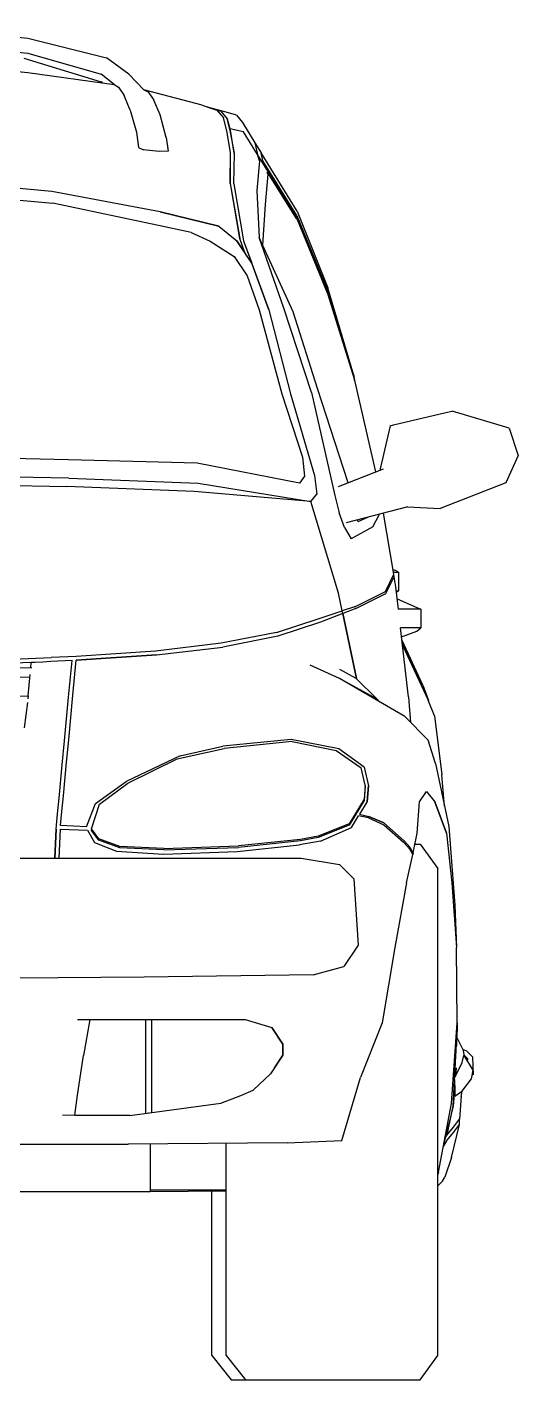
# Model space of a CAD drawing. Header units: millimetres. Extents: x 1343 to 64046, y 44602 to 77982.
# Drawn here: x 17797 to 18398, y 54953 to 56608 of the extents above; entities that cross this region are included whole.
import ezdxf

# ---------------------------------------------------------------- set-up
doc = ezdxf.new("R2010")
doc.units = ezdxf.units.MM

# ---------------------------------------------------------------- blocks, each defined once
blk = doc.blocks.new('A$C54F459B4')
for p, q in [((1055.4, 1655.1), (1202, 1641.6)), ((1202, 1641.6), (1298.6, 1617.5)), ((1055.4, 1636.9), (1202, 1623.4)), ((1202, 1623.4), (1291.9, 1597.5)), ((1055, 1613.3), (1202.1, 1599.7)), ((1197.1, 1617), (1291.9, 1588.1)), ((1325.8, 1597.6), (1298.6, 1617.5)), ((1202.1, 1599.7), (1307.7, 1584.8)), ((1307.7, 1584.8), (1291.9, 1597.5)), ((1343.9, 1578.5), (1325.8, 1597.6)), ((1293.5, 1586.8), (1291.9, 1588.1)), ((1307.7, 1584.8), (1313.2, 1581.6)), ((1307.7, 1584.8), (1313.2, 1581.6)), ((1313.2, 1581.6), (1320, 1571.4)), ((1313.2, 1581.6), (1320, 1571.4)), ((1343.9, 1578.5), (1349.5, 1575.8)), ((1415.3, 1559.6), (1343.9, 1578.5)), ((1343.9, 1578.5), (1345.7, 1577.7)), ((1349.5, 1575.8), (1356.4, 1565.8)), ((1349.5, 1575.8), (1356.4, 1565.8)), ((1327.5, 1553.4), (1320, 1571.4)), ((1327.5, 1553.4), (1320, 1571.4)), ((1363.9, 1547.7), (1356.4, 1565.8)), ((1363.9, 1547.7), (1356.4, 1565.8)), ((1415.3, 1559.7), (1427.3, 1555.7)), ((1415.3, 1559.7), (1438.2, 1552.4)), ((1415.3, 1559.6), (1433.6, 1553.6)), ((1447.6, 1550.4), (1426.7, 1556.1)), ((1327.5, 1553.4), (1335.1, 1526.5)), ((1327.5, 1553.4), (1335.1, 1526.5)), ((1371.6, 1520.1), (1363.9, 1547.7)), ((1371.6, 1520.1), (1363.9, 1547.7)), ((1433.6, 1553.6), (1433.6, 1553.6)), ((1433.6, 1553.6), (1441.6, 1544.2)), ((1433.6, 1553.6), (1441.6, 1544.2)), ((1438.1, 1552.4), (1438.1, 1552.4)), ((1438.2, 1552.4), (1438.1, 1552.4)), ((1438.2, 1552.4), (1446.2, 1543)), ((1438.2, 1552.4), (1446.2, 1543)), ((1445.8, 1528), (1441.6, 1544.2)), ((1445.8, 1528), (1441.6, 1544.2)), ((1450.4, 1526.6), (1446.2, 1543)), ((1446.2, 1543), (1449.2, 1530.8)), ((1450.3, 1526.6), (1446.2, 1543)), ((1446.2, 1543), (1446.2, 1543)), ((1457.3, 1547.3), (1447.6, 1550.4)), ((1457.3, 1547.3), (1465, 1538.2)), ((1335.1, 1526.5), (1337.4, 1507.9)), ((1450.3, 1501.8), (1445.8, 1528)), ((1450.3, 1501.8), (1445.8, 1528)), ((1450.3, 1526.6), (1449.2, 1530.8)), ((1465.9, 1526.8), (1449.2, 1530.8)), ((1450.3, 1526.6), (1450.3, 1526.6)), ((1454.9, 1500.7), (1450.3, 1526.6)), ((1454.8, 1500.7), (1450.4, 1526.6)), ((1465, 1538.2), (1480.1, 1513.7)), ((1483.2, 1499.2), (1465.9, 1526.8)), ((1337.4, 1507.9), (1343.8, 1504.9)), ((1337.4, 1507.9), (1343.7, 1504.9)), ((1371.6, 1520.1), (1373.8, 1503.4)), ((1371.6, 1520.1), (1373.8, 1503.4)), ((1480.1, 1513.7), (1487.8, 1501.2)), ((1480.1, 1513.7), (1483.2, 1499.2)), ((1362.8, 1502.9), (1343.7, 1504.9)), ((1362.8, 1502.9), (1343.8, 1504.9)), ((1373.8, 1503.4), (1362.8, 1502.9)), ((1449.9, 1463.9), (1450.3, 1501.8)), ((1450, 1463.9), (1450.3, 1501.8)), ((1454.3, 1463.4), (1454.9, 1500.7)), ((1454.8, 1500.7), (1454.8, 1500.7)), ((1485.8, 1491.5), (1482.3, 1455.2)), ((1531.5, 1422.3), (1483.2, 1499.2)), ((1485.8, 1491.5), (1483.2, 1499.2)), ((1485.8, 1491.5), (1485.7, 1491.5)), ((1489.7, 1491.4), (1487.8, 1501.2)), ((1531.6, 1430.1), (1487.8, 1501.2)), ((1531.4, 1424.7), (1489.7, 1491.4)), ((1531.5, 1424.7), (1489.7, 1491.4)), ((1495.9, 1475.2), (1492.7, 1438)), ((1495.9, 1475.2), (1492.7, 1438)), ((1495.9, 1475.2), (1495.2, 1477.6)), ((1495.2, 1477.6), (1530.7, 1420.9)), ((1495.9, 1475.2), (1495.2, 1477.6)), ((1495.2, 1477.6), (1531.6, 1419.5)), ((1231.7, 1454.1), (1073.6, 1468)), ((1231.7, 1454.1), (1073.6, 1468)), ((1449.9, 1463.9), (1461.5, 1396.3)), ((1461.4, 1396.3), (1450, 1463.9)), ((1454.3, 1463.5), (1454.3, 1463.4)), ((1454.3, 1463.4), (1466.1, 1393.6)), ((1074, 1454.4), (1232.6, 1439.7)), ((1231.7, 1454.1), (1231.7, 1454.1)), ((1364.2, 1429), (1231.7, 1454.1)), ((1482.3, 1455.2), (1485.2, 1397.6)), ((1482.3, 1455.2), (1485.2, 1397.6)), ((1367.9, 1411.2), (1232.6, 1439.7)), ((1367.9, 1411.2), (1232.6, 1439.7)), ((1364.2, 1429), (1364.2, 1429)), ((1435.7, 1411.6), (1364.2, 1429)), ((1364.2, 1429), (1435.7, 1411.6)), ((1492.7, 1438), (1489.4, 1388.4)), ((1492.7, 1438), (1489.4, 1388.5)), ((1531.4, 1424.7), (1569, 1333)), ((1531.5, 1424.7), (1569, 1333)), ((1531.6, 1430.1), (1569.1, 1336.2)), ((1402, 1403.8), (1367.9, 1411.2)), ((1402, 1403.8), (1367.9, 1411.2)), ((1435.7, 1411.6), (1457.9, 1393.7)), ((1435.7, 1411.6), (1457.9, 1393.7)), ((1531.5, 1422.2), (1531.5, 1422.3)), ((1531.5, 1422.3), (1568.9, 1331.1)), ((1531.5, 1422.2), (1568.9, 1331.1)), ((1531.6, 1419.5), (1569, 1329)), ((1402, 1403.8), (1425.3, 1393.3)), ((1402, 1403.8), (1425.3, 1393.3)), ((1425.3, 1393.3), (1454.7, 1374.3)), ((1425.3, 1393.3), (1454.7, 1374.3)), ((1457.9, 1393.7), (1457.9, 1393.7)), ((1457.9, 1393.7), (1467.8, 1378.8)), ((1476.1, 1366.3), (1457.9, 1393.7)), ((1467.8, 1378.8), (1461.4, 1396.3)), ((1466.1, 1393.6), (1476.1, 1366.3)), ((1466.1, 1393.6), (1476.1, 1366.3)), ((1466.1, 1393.6), (1497, 1309.2)), ((1515.4, 1311.4), (1485.2, 1397.6)), ((1527, 1306.7), (1485.2, 1397.6)), ((1515.4, 1311.3), (1485.2, 1397.6)), ((1454.7, 1374.3), (1470.7, 1350.7)), ((1454.7, 1374.3), (1470.7, 1350.7)), ((1476.1, 1366.3), (1467.8, 1378.8)), ((1467.8, 1378.8), (1467.8, 1378.8)), ((1497, 1309.2), (1476.1, 1366.3)), ((1470.7, 1350.7), (1485.4, 1309.1)), ((1470.7, 1350.7), (1485.4, 1309.1)), ((1563.7, 1341.8), (1569, 1329)), ((1568.9, 1331.1), (1601.5, 1225.2)), ((1568.9, 1331.1), (1601.5, 1225.2)), ((1569, 1333), (1601.3, 1226.7)), ((1569, 1333), (1601.3, 1226.7)), ((1569, 1329), (1581.5, 1288.8)), ((1569, 1329), (1601.9, 1223.5)), ((1601.1, 1228.7), (1569.1, 1336.2)), ((1485.4, 1309.1), (1512.9, 1206.6)), ((1485.4, 1309.1), (1512.9, 1206.6)), ((1497, 1309.2), (1523.5, 1206.5)), ((1497, 1309.2), (1523.5, 1206.5)), ((1549.4, 1208.2), (1515.4, 1311.4)), ((1549.4, 1208.2), (1515.4, 1311.3)), ((1527, 1306.7), (1526.4, 1308)), ((1556.8, 1213.1), (1527, 1306.7)), ((1556.8, 1213.1), (1527, 1306.7)), ((1531.5, 1292.7), (1531.5, 1292.8)), ((1531.5, 1292.6), (1531.5, 1292.7)), ((1601.1, 1228.7), (1601.1, 1228.4)), ((1603, 1219.2), (1601.1, 1228.7)), ((1602.1, 1222.9), (1601.3, 1226.7)), ((1602.1, 1222.7), (1601.3, 1226.7)), ((1601.5, 1225.2), (1601.9, 1223.5)), ((1556.8, 1213.1), (1556.8, 1213.1)), ((1594.1, 1097.4), (1556.8, 1213.1)), ((1602.6, 1221.2), (1601.9, 1223.5)), ((1628, 1110.8), (1602.6, 1221.2)), ((1512.9, 1206.6), (1538.4, 1128.8)), ((1512.9, 1206.6), (1512.9, 1206.6)), ((1523.5, 1206.5), (1553, 1106.5)), ((1549.4, 1208.2), (1577.8, 1082.1)), ((1549.4, 1208.2), (1577.8, 1082.1)), ((1649.7, 1168.6), (1713.7, 1183.6)), ((1713.7, 1183.6), (1721.4, 1185.3)), ((1791, 1164.4), (1721.4, 1185.3)), ((1645.4, 1167.4), (1633.4, 1114.6)), ((1645.4, 1167.4), (1649.7, 1168.6)), ((1645.4, 1167.4), (1645.4, 1167.4)), ((1791, 1164.4), (1802, 1131)), ((1251.9, 1125.8), (1080, 1129.9)), ((1251.9, 1125.8), (1080, 1129.9)), ((1409.3, 1121.6), (1251.9, 1125.8)), ((1409.3, 1121.6), (1251.9, 1125.8)), ((1538.4, 1128.8), (1540.9, 1105.5)), ((1538.4, 1128.8), (1540.9, 1105.5)), ((1802, 1131), (1787.3, 1097.5)), ((1534.5, 1097.2), (1409.3, 1121.6)), ((1636.8, 1114.3), (1582, 1092.6)), ((1633.3, 1114.6), (1633.3, 1114.6)), ((1634.2, 1113.2), (1633.3, 1114.6)), ((1634.2, 1113.2), (1633.4, 1114.6)), ((1079, 1096.4), (1249.7, 1093.1)), ((1079, 1096.4), (1249.7, 1093.1)), ((1252.4, 1103.1), (1080.2, 1106.7)), ((1405.5, 1087.1), (1249.7, 1093.1)), ((1405.5, 1087.1), (1249.7, 1093.1)), ((1252.4, 1103.1), (1410.4, 1097.1)), ((1410.4, 1097.1), (1548.6, 1074.7)), ((1540.9, 1105.5), (1534.5, 1097.2)), ((1540.9, 1105.5), (1534.5, 1097.2)), ((1553, 1106.5), (1555.8, 1083.8)), ((1553, 1106.5), (1555.8, 1083.8)), ((1787.3, 1097.5), (1706.7, 1066.2)), ((1548.6, 1074.7), (1405.5, 1087.1)), ((1548.6, 1074.7), (1555.8, 1083.8)), ((1577.3, 1084.1), (1577.4, 1084)), ((1577.8, 1082.1), (1583.1, 1061)), ((1577.8, 1082.1), (1583.1, 1061)), ((1548.6, 1074.7), (1548.6, 1074.7)), ((1582.4, 962.5), (1548.6, 1074.7)), ((1582.4, 962.5), (1548.6, 1074.7)), ((1589.6, 1042.9), (1583.1, 1061)), ((1667.1, 1068.2), (1591.7, 1048.4)), ((1649.9, 985.6), (1637.2, 1060.4)), ((1666.6, 1068.1), (1706.7, 1066.2)), ((1589.6, 1042.9), (1597.9, 1029.2)), ((1589.7, 1042.8), (1589.7, 1042.9)), ((1624.4, 1043.8), (1597.9, 1029.2)), ((1624.4, 1043.8), (1597.9, 1029.2)), ((1605.4, 1052), (1605.9, 1049.8)), ((1618.5, 1055.5), (1605.9, 1049.9)), ((1618.5, 1055.5), (1605.9, 1049.8)), ((1624.4, 1043.8), (1632.7, 1059.2)), ((1624.4, 1043.8), (1632.7, 1059.2)), ((1560.9, 1033.8), (1560.6, 1034.8)), ((1597.9, 1029.2), (1597.9, 1029.2)), ((1639.8, 964.7), (1649.9, 985.6)), ((1640.1, 962.3), (1650.5, 982.7)), ((1640.1, 962.3), (1650.4, 982.7)), ((1648.9, 991.4), (1651.1, 990.5)), ((1649.5, 988.3), (1655.6, 988.3)), ((1650.5, 982.7), (1649.9, 985.7)), ((1649.9, 985.6), (1649.9, 985.7)), ((1652.5, 970.4), (1650.4, 982.7)), ((1655.6, 988.3), (1651.1, 990.5)), ((1655.6, 988.3), (1655.6, 965.6)), ((1586.9, 940.8), (1582.4, 962.5)), ((1586.9, 940.8), (1582.4, 962.5)), ((1603.2, 946.1), (1639.8, 964.7)), ((1603.2, 946.1), (1639.8, 964.7)), ((1603.5, 944), (1640.1, 962.3)), ((1603.5, 944), (1640.1, 962.3)), ((1655.7, 942.8), (1652.5, 970.4)), ((1653.1, 965.6), (1655.6, 965.6)), ((1655.6, 965.6), (1653.3, 963.5)), ((1603.2, 946.1), (1586.9, 940.8)), ((1603.5, 944), (1587.5, 937.8)), ((1603.5, 944), (1602.4, 943.6)), ((1603.2, 946.1), (1603.1, 946.1)), ((1654.2, 955.8), (1678.3, 945)), ((1678.3, 945), (1682.9, 942.8)), ((1506.6, 914.3), (1558.7, 931.6)), ((1506.6, 914.3), (1558.7, 931.6)), ((1560.1, 927), (1508, 909.8)), ((1558.7, 931.6), (1586.9, 940.8)), ((1558.7, 931.6), (1586.9, 940.8)), ((1587.5, 937.8), (1560.1, 927)), ((1587.5, 937.8), (1586.9, 940.8)), ((1587.5, 937.8), (1604.2, 858)), ((1604.2, 858), (1587.5, 937.8)), ((1587.5, 937.8), (1587.8, 936.4)), ((1682.9, 942.8), (1655.4, 942.8)), ((1682.9, 942.8), (1682.9, 920.1)), ((1506.6, 914.3), (1438.8, 901.2)), ((1506.6, 914.3), (1438.8, 901.2)), ((1682.9, 920.1), (1658.1, 920.1)), ((1668, 835.9), (1658.3, 920.1)), ((1659.6, 909.1), (1678.3, 916)), ((1678.3, 916), (1682.9, 920.1)), ((1438.8, 901.2), (1358.3, 891.6)), ((1359.4, 887), (1440.8, 896.6)), ((1359.4, 887), (1440.8, 896.6)), ((1438.8, 901.2), (1438.8, 901.2)), ((1508, 909.8), (1440.8, 896.6)), ((1508, 909.8), (1440.8, 896.6)), ((1508, 909.8), (1508, 909.8)), ((1685.4, 849.9), (1660.1, 904.8)), ((1660.6, 900.1), (1692.1, 832.4)), ((1660.8, 898.9), (1692.1, 831.5)), ((1206.4, 877.7), (1153.4, 875.7)), ((1154.6, 880.5), (1230.7, 883.8)), ((1154.6, 880.5), (1230.7, 883.8)), ((1205.8, 871.3), (1206.4, 877.7)), ((1220.5, 878.2), (1206.4, 877.7)), ((1210.8, 877.8), (1206.4, 877.7)), ((1220.5, 878.2), (1220.4, 878.2)), ((1230.1, 879), (1220.5, 878.2)), ((1256.4, 880.1), (1230.1, 879)), ((1230.1, 879), (1230.1, 879)), ((1261.4, 885.1), (1230.7, 883.8)), ((1252.1, 835.3), (1256.3, 880.2)), ((1252.1, 835.3), (1256.4, 880.1)), ((1257.4, 837.8), (1261.4, 880.4)), ((1358.3, 891.6), (1261.4, 885.1)), ((1359.4, 887), (1261.4, 880.4)), ((1261.4, 880.4), (1359.4, 887)), ((1358.3, 891.6), (1358.3, 891.6)), ((1207, 871.4), (1118, 868.9)), ((1202.5, 836.8), (1205, 863.1)), ((1583.7, 858.3), (1547.8, 874.3)), ((1548, 874.2), (1547.8, 874.3)), ((1604.1, 858.2), (1583.9, 869.3)), ((1600.7, 874.9), (1604.2, 858)), ((1204.7, 859.8), (1118, 857.4)), ((1629.7, 832.9), (1583.7, 858.3)), ((1663.5, 811.6), (1583.7, 858.3)), ((1583.8, 858.2), (1583.7, 858.3)), ((1604.1, 858.2), (1629.7, 832.9)), ((1685.4, 849.9), (1692.1, 832.4)), ((1202.5, 836.7), (1117.9, 834.4)), ((1201.6, 828.8), (1197.8, 797.7)), ((1202.5, 836.8), (1202.1, 833.3)), ((1247, 781.7), (1252.1, 835.3)), ((1252.2, 783), (1257.4, 837.8)), ((1633.1, 829.4), (1629.7, 832.9)), ((1668, 835.9), (1670.5, 804.4)), ((1692.2, 832.2), (1692.1, 832.4)), ((1692.1, 832.4), (1692.4, 830.9)), ((1700, 812.3), (1692.1, 831.5)), ((1692.1, 782.6), (1663.5, 811.6)), ((1700, 812.3), (1708.9, 740.3)), ((1244.3, 752.7), (1247, 781.7)), ((1249.6, 755.6), (1252.2, 783)), ((1524.4, 783.7), (1440.9, 775.3)), ((1525.6, 781), (1442.4, 772.4)), ((1582.6, 772), (1524.4, 783.7)), ((1525.6, 781), (1579.3, 769.9)), ((1701, 754.2), (1692.1, 782.6)), ((1388.6, 763.5), (1322.6, 732.1)), ((1384.7, 759.7), (1442.4, 772.4)), ((1388.6, 763.5), (1440.9, 775.3)), ((1579.3, 769.9), (1609.9, 748.9)), ((1613.6, 749.6), (1582.6, 772)), ((1240.4, 711.9), (1244.3, 752.7)), ((1245.7, 714.5), (1249.6, 755.6)), ((1324.4, 730.2), (1384.7, 759.7)), ((1615, 727.8), (1609.9, 748.9)), ((1613.6, 749.6), (1619.2, 727)), ((1701, 754.2), (1717.4, 677.1)), ((1285, 705.1), (1322.6, 732.1)), ((1290, 704.5), (1324.4, 730.2)), ((1708.9, 740.3), (1708.9, 740.7)), ((1712.1, 701.8), (1708.9, 740.3)), ((1238.6, 692.7), (1240.4, 711.9)), ((1243.9, 695.6), (1245.7, 714.5)), ((1615, 727.8), (1613.6, 710.5)), ((1615, 726), (1613.6, 708.7)), ((1615, 726), (1614.9, 726.5)), ((1615, 726), (1614.9, 726.4)), ((1619.2, 727), (1617.6, 707.8)), ((1617.6, 707.8), (1619.2, 727)), ((1681.3, 707.1), (1690, 720.1)), ((1681.3, 707.1), (1690, 720.1)), ((1690, 720.1), (1700.4, 707.1)), ((1690, 720.1), (1700.4, 707.1)), ((1242.2, 678.2), (1243.9, 695.6)), ((1274, 676.5), (1285, 705.1)), ((1279.9, 674.2), (1290, 704.5)), ((1613.6, 710.5), (1595.2, 680.5)), ((1613.6, 708.7), (1595.2, 678.7)), ((1617.6, 707.8), (1608.1, 692.1)), ((1617.6, 707.8), (1608.1, 692.1)), ((1678.6, 668.9), (1681.3, 707.1)), ((1714.6, 668.9), (1700.4, 707.1)), ((1700.4, 707.1), (1714.6, 668.9)), ((1236.8, 674), (1238.6, 692.7)), ((1236.8, 674), (1238.6, 692.7)), ((1595.2, 680.5), (1557.4, 665.3)), ((1595.2, 678.7), (1557.4, 663.5)), ((1598.1, 675.8), (1606.9, 690.3)), ((1598.2, 675.8), (1607, 690.3)), ((1619, 687.5), (1606.9, 690.3)), ((1619, 687.6), (1607, 690.3)), ((1608.1, 692.1), (1619.5, 689.5)), ((1608.1, 692.1), (1619.5, 689.5)), ((1619, 687.6), (1638, 679)), ((1619, 687.5), (1638, 679)), ((1619.5, 689.5), (1637.6, 681.4)), ((1637.6, 681.4), (1619.5, 689.5)), ((1637.6, 681.4), (1663.1, 659.3)), ((1663.1, 659.3), (1637.6, 681.4)), ((1638, 679), (1638, 678.9)), ((1638, 679), (1661.7, 658.1)), ((1709.5, 682.8), (1709.5, 682.9)), ((1709.5, 682.8), (1709.5, 682.7)), ((1235.2, 638.3), (1236.8, 674)), ((1236.8, 674), (1235.2, 638.3)), ((1241.8, 673.8), (1240.2, 638.3)), ((1241.8, 673.8), (1240.2, 638.3)), ((1241.8, 673.8), (1275, 672.5)), ((1241.8, 673.8), (1275, 672.5)), ((1274, 676.5), (1242.2, 678.2)), ((1275, 672.5), (1283.7, 657.4)), ((1289, 662), (1279.9, 674.2)), ((1279.9, 672.4), (1280.4, 673.6)), ((1289, 660.2), (1279.9, 672.4)), ((1280, 672.4), (1280.4, 673.6)), ((1289, 660.2), (1280, 672.4)), ((1557.4, 665.3), (1535.7, 661.2)), ((1557.4, 663.5), (1535.7, 659.4)), ((1560.4, 659.2), (1598.2, 675.8)), ((1673.5, 645), (1678.6, 668.9)), ((1714.6, 668.9), (1720.9, 608.2)), ((1717.4, 677.1), (1724.6, 580.7)), ((1283.7, 657.4), (1310.6, 647.1)), ((1283.7, 657.4), (1310.6, 647.1)), ((1314.7, 652.7), (1289, 662)), ((1314.7, 650.9), (1289, 660.2)), ((1310.6, 647.1), (1368, 643.2)), ((1310.6, 647.1), (1368, 643.2)), ((1368.7, 650.3), (1314.7, 652.7)), ((1368.7, 648.5), (1314.7, 650.9)), ((1368.7, 648.5), (1314.7, 650.9)), ((1368, 643.2), (1458.3, 646.4)), ((1368.7, 650.3), (1460, 653.3)), ((1368.7, 648.5), (1460, 651.4)), ((1458.3, 646.4), (1534.8, 654.5)), ((1458.3, 646.4), (1458.3, 646.4)), ((1535.7, 661.2), (1460, 653.3)), ((1535.7, 659.4), (1460, 651.4)), ((1560.4, 659.2), (1534.8, 654.5)), ((1534.8, 654.5), (1534.8, 654.5)), ((1535.7, 659.4), (1535.7, 659.4)), ((1661.7, 658.1), (1669.5, 649.4)), ((1663.1, 659.3), (1669.8, 652)), ((1663.1, 659.3), (1669.8, 652)), ((1669.5, 649.4), (1669.5, 649.4)), ((1673.1, 642.8), (1669.5, 649.4)), ((1673.5, 645), (1669.8, 652)), ((1675.8, 655.6), (1682.1, 655.6)), ((1682.1, 655.6), (1703.8, 625.8)), ((1153.9, 638.3), (1367.4, 638.3)), ((1240.2, 638.3), (1536.6, 638.3)), ((1536.6, 638.3), (1536.6, 638.3)), ((1536.6, 638.3), (1583.4, 630.4)), ((1601.1, 613.1), (1583.4, 630.4)), ((1601.1, 613.1), (1583.4, 630.4)), ((1665.7, 608.2), (1673.1, 642.8)), ((1665.7, 608.2), (1673.1, 642.8)), ((1673.6, 645), (1673.1, 642.8)), ((1673.5, 645), (1673.1, 642.8)), ((1673.6, 645), (1673.5, 645)), ((1601.1, 613.1), (1606.3, 532)), ((1601.1, 613.1), (1606.3, 532)), ((1703.8, 29.8), (1703.8, 625.8)), ((1665.7, 608.2), (1651.4, 529.2)), ((1665.7, 608.2), (1651.4, 529.2)), ((1720.9, 608.2), (1726.6, 529.2)), ((1724.6, 580.7), (1726.6, 529.2)), ((1606.3, 532), (1588.9, 506)), ((1606.3, 532), (1588.9, 506)), ((1651.4, 529.2), (1635.9, 437.1)), ((1651.4, 529.2), (1635.9, 437.1)), ((1726.6, 529.2), (1726.6, 529.2)), ((1727.7, 437.1), (1726.6, 529.2)), ((1551.2, 495.6), (1588.9, 506)), ((1344.6, 492.8), (1186, 491.5)), ((1551.2, 495.6), (1344.6, 492.8)), ((1551.2, 495.6), (1551.2, 495.6)), ((1263, 440.9), (1468.1, 440.9)), ((1278, 440.9), (1270.1, 397)), ((1346.7, 326.2), (1346.7, 440.9)), ((1353.7, 327.2), (1353.7, 440.9)), ((1468.1, 440.9), (1468.1, 440.9)), ((1468.1, 440.9), (1500.9, 431.2)), ((1514.3, 410.6), (1500.9, 431.2)), ((1500.9, 431.2), (1514.3, 410.6)), ((1635.9, 437.1), (1609.3, 370.1)), ((1635.9, 437.1), (1609.3, 370)), ((1720.8, 338.2), (1727.7, 437.1)), ((1720.8, 338.2), (1727.7, 437.1)), ((1727.7, 437.1), (1727.6, 426.2)), ((1722.6, 335), (1727.6, 426.2)), ((1722.6, 335), (1727.3, 420.8)), ((1727.2, 409), (1727.6, 426.2)), ((1734.5, 404.5), (1727.4, 418.7)), ((1514.3, 410.6), (1514.3, 397.2)), ((1514.3, 397.2), (1514.3, 410.6)), ((1734.5, 404.7), (1734.1, 405.4)), ((1734.5, 404.7), (1736.1, 396.2)), ((1734.5, 404.5), (1736.1, 396.3)), ((1739.2, 402.3), (1734.6, 404.1)), ((1740.4, 393), (1735.8, 397.8)), ((1739.2, 402.3), (1746.8, 394.9)), ((1263.1, 348.5), (1270.1, 397)), ((1514.3, 397.2), (1499.3, 374.7)), ((1504.1, 381.9), (1514.3, 397.2)), ((1724.7, 370), (1733.6, 388.2)), ((1726.4, 381.9), (1725.6, 371.8)), ((1726.4, 381.9), (1726.4, 381.9)), ((1733.6, 388.2), (1735.8, 396.8)), ((1735.8, 396.8), (1746.7, 379)), ((1740.3, 389.5), (1740.4, 393)), ((1747.5, 373.8), (1746.8, 394.9)), ((1499.3, 374.7), (1477.7, 354.5)), ((1586.5, 293.1), (1609.3, 370.1)), ((1586.5, 293.1), (1609.3, 370)), ((1724.6, 363.3), (1724.5, 367.6)), ((1744.5, 368.5), (1732.9, 353)), ((1746.7, 379), (1744.5, 368.5)), ((1747.5, 373.8), (1745.4, 372.9)), ((1259.7, 323.9), (1263.1, 348.5)), ((1259.7, 323.9), (1263.1, 348.5)), ((1438.5, 338.8), (1462.7, 348.1)), ((1462.7, 348.1), (1477.7, 354.5)), ((1724.7, 360.4), (1722.6, 335)), ((1724.5, 347), (1732.9, 353)), ((1724.6, 352), (1724.5, 347)), ((1724.8, 357.5), (1724.6, 363.3)), ((1724.8, 357.5), (1724.6, 352)), ((1732.7, 352.9), (1730.3, 319.2)), ((1733.1, 353.3), (1732.2, 346.5)), ((1327.1, 323.5), (1438.5, 338.8)), ((1438.5, 338.8), (1438.5, 338.8)), ((1704.6, 254.4), (1720.8, 338.2)), ((1704.6, 254.4), (1720.8, 338.2)), ((1722.6, 335), (1711.3, 289.2)), ((1715.3, 300), (1722.6, 334.8)), ((1722.6, 334.9), (1722.6, 335)), ((1722.6, 335), (1722.6, 334.8)), ((1327.1, 323.5), (1244.7, 323.9)), ((1259.7, 323.9), (1327.1, 323.5)), ((1259.7, 323.9), (1327.1, 323.5)), ((1349.5, 326.6), (1349.7, 326.6)), ((1350, 326.6), (1349.7, 326.6)), ((1723, 309.3), (1730.3, 319.2)), ((1730.3, 312.6), (1730.3, 319.2)), ((1713.1, 296.5), (1715.3, 300)), ((1715.3, 300), (1723, 309.3)), ((1715.3, 293.5), (1723, 302.8)), ((1720.5, 272.2), (1730.3, 312.6)), ((1723, 302.8), (1730.3, 312.6)), ((1145.8, 288.4), (1325, 288.5)), ((1145.8, 288.4), (1325, 288.5)), ((1519.6, 289.9), (1325, 288.5)), ((1519.6, 289.9), (1325, 288.5)), ((1325.5, 288.5), (1325, 288.5)), ((1351.7, 288.7), (1351.7, 230.7)), ((1444.9, 29.8), (1444.9, 289.3)), ((1519.6, 289.9), (1586.5, 293.1)), ((1519.6, 289.9), (1586.5, 293.1)), ((1586.5, 293.1), (1585.8, 293.1)), ((1710.7, 285.8), (1715.3, 293.5)), ((1720.5, 272.2), (1712.4, 248)), ((1704.6, 254.4), (1703.8, 251.5)), ((1704.6, 254.4), (1703.8, 251.5)), ((1351.7, 232.6), (1444.9, 232.6)), ((1703.8, 237.6), (1709.4, 243.1)), ((1709.4, 243.2), (1712.4, 248)), ((1709.4, 243.2), (1709.4, 243.1)), ((450.3, 230.7), (1351.7, 230.7)), ((1351.7, 230.7), (1444.9, 231.2)), ((1427.3, 29.8), (1427.3, 231.1)), ((1427.3, 29.8), (1451, 0)), ((1444.9, 29.8), (1468.6, 0)), ((1682.1, 0), (1703.8, 29.8)), ((1451, 0), (1682.1, 0))]:
    blk.add_line(p, q)

msp = doc.modelspace()

# ---------------------------------------------------------------- block references
msp.add_blockref('A$C54F459B4', (16595.6, 54953))

doc.saveas('drawing.dxf')
